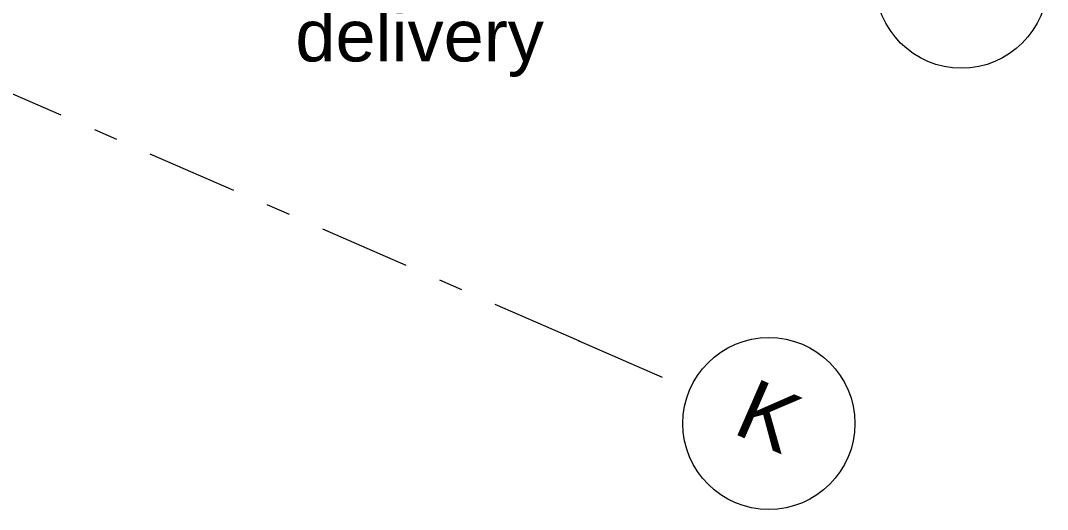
# Model space of a CAD drawing. Header units: millimetres. Extents: x -50172 to 74273, y -80883 to 11206.
# Drawn here: x 17630 to 23598, y -46758 to -43914 of the extents above; entities that cross this region are included whole.
import ezdxf
from ezdxf.enums import TextEntityAlignment as Align

# ---------------------------------------------------------------- set-up
doc = ezdxf.new("R2010")
doc.units = ezdxf.units.MM
doc.header["$MEASUREMENT"] = 0
doc.linetypes.add('Double Dashed', pattern=[1093.611073, 529.166651, -211.666656, 141.111112, -211.666656])
doc.layers.add('New_A-15-MG_Structural_Grid_Phase_2', color=7, linetype='Continuous')
doc.layers.add('New_A-15-MG_Structural_Grid_Phase_2_Pen_No__222', color=7, linetype='Continuous', lineweight=13, true_color=0x65af33)
doc.layers.add('New_A-20-M_Hard_Landscape-Phase 2_Pen_No__1', color=7, linetype='Continuous', lineweight=13)
doc.styles.add('GENERATED_STYLE_4', font='')
doc.styles.get('GENERATED_STYLE_4').set_extended_font_data('Swis721 BT')

# ---------------------------------------------------------------- blocks, each defined once
blk = doc.blocks.new('Standard grid marker_28')
at = {"layer": 'New_A-15-MG_Structural_Grid_Phase_2_Pen_No__222', "linetype": 'Continuous'}
blk.add_circle((-500, 0), 500, dxfattribs=at)
at = {"layer": 'New_A-15-MG_Structural_Grid_Phase_2_Pen_No__222', "style": 'GENERATED_STYLE_4'}
for tag, p in [('AC_MarkerText_1_0', (-500, 38.7)), ('AC_MarkerText_1_1', (54463.2, 38.7))]:
    blk.add_attdef(tag, text='', height=350, rotation=180, dxfattribs=at).set_placement(p, align=Align.MIDDLE_CENTER)
blk = doc.blocks.new('Standard grid marker_29')
at = {"layer": 'New_A-15-MG_Structural_Grid_Phase_2_Pen_No__222', "linetype": 'Double Dashed'}
for q in [(0, 0), (54601, 0)]:
    blk.add_line((705.1, 0), q, dxfattribs=at)
at = {"layer": 'New_A-15-MG_Structural_Grid_Phase_2_Pen_No__222', "linetype": 'Continuous'}
blk.add_circle((-500, 0), 500, dxfattribs=at)
at = {"layer": 'New_A-15-MG_Structural_Grid_Phase_2_Pen_No__222', "linetype": 'Double Dashed'}
blk.add_point((705.1, 0), dxfattribs=at)
blk.add_point((705.1, 0), dxfattribs=at)
at = {"layer": 'New_A-15-MG_Structural_Grid_Phase_2_Pen_No__222', "style": 'GENERATED_STYLE_4'}
for tag, p in [('AC_MarkerText_1_0', (-500, 43.4)), ('AC_MarkerText_1_1', (55806.1, 43.4))]:
    blk.add_attdef(tag, text='', height=350, rotation=180, dxfattribs=at).set_placement(p, align=Align.MIDDLE_CENTER)

msp = doc.modelspace()

# ---------------------------------------------------------------- block references
at = {"layer": 'New_A-15-MG_Structural_Grid_Phase_2', "color": 8, "linetype": 'Continuous', "lineweight": 15, "zscale": 1000, "rotation": 156.4404115839929}
msp.add_blockref('Standard grid marker_28', (22639.6, -43491.3), dxfattribs=at)
at = {"layer": 'New_A-15-MG_Structural_Grid_Phase_2', "color": 8, "linetype": 'Continuous', "lineweight": 15}
ref = msp.add_blockref('Standard grid marker_29', (21520.4, -46057.9), dxfattribs=dict(at, zscale=1000, rotation=156.4404115839929))
ref.add_attrib('AC_MarkerText_1', 'K', dxfattribs={"layer": 'New_A-15-MG_Structural_Grid_Phase_2_Pen_No__222', "color": 85, "true_color": 0x65af33, "height": 350, "rotation": 336.44041, "style": 'GENERATED_STYLE_4'}).set_placement((21978.7, -46214.4), align=Align.MIDDLE_CENTER)

# ---------------------------------------------------------------- texts
at = {"layer": 'New_A-20-M_Hard_Landscape-Phase 2_Pen_No__1', "linetype": 'Continuous', "insert": (19227, -43219.1), "char_height": 300, "width": 3212.648, "attachment_point": 4, "line_spacing_factor": 0.827511, "style": 'GENERATED_STYLE_4'}
msp.add_mtext('\\A1;{\\fSwis721 BT|b0|i0|c0|p34;Window to be removable to allow for equipment delivery }', dxfattribs=at)

doc.saveas('drawing.dxf')
